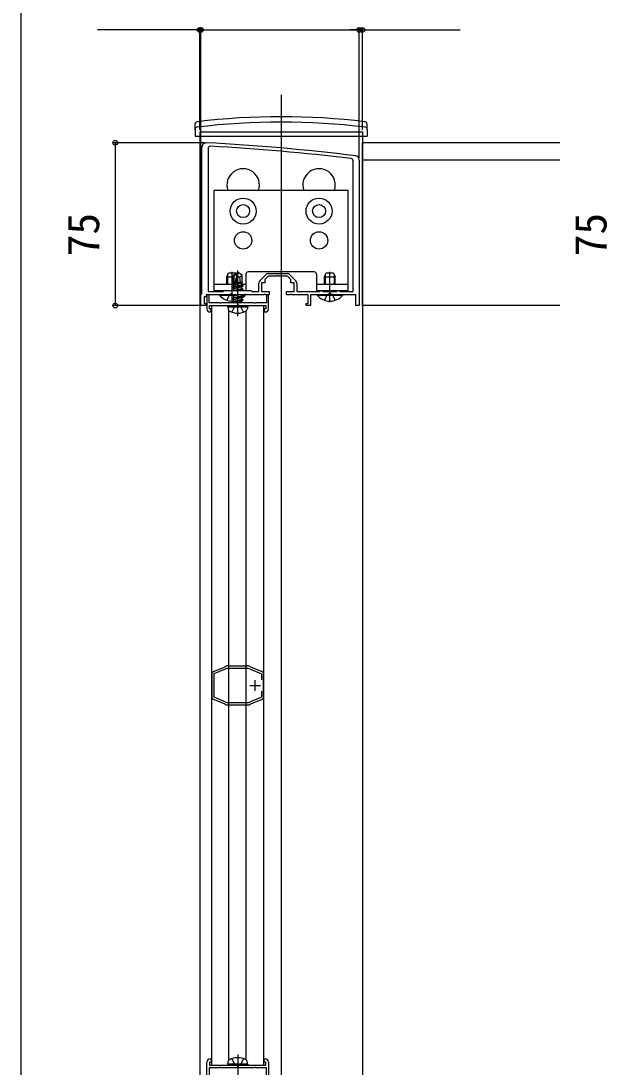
# Model space of a CAD drawing. Units: millimetres, scale not verified. Extents: x -875 to 875, y -1304 to 1296.
# Drawn here: x -875 to -604.7, y 532.1 to 1014 of the extents above; entities that cross this region are included whole.
import ezdxf
from ezdxf.enums import TextEntityAlignment as Align

# ---------------------------------------------------------------- set-up
doc = ezdxf.new("R2010")
doc.units = ezdxf.units.MM
doc.header["$LTSCALE"] = 8
for name, color, linetype in [('0-2_YKK_11', 7, 'Continuous'), ('0-3_YKK_11E', 7, 'Continuous'), ('0-4_YKK_12', 2, 'Continuous'), ('0-5_YKK_13', 4, 'Continuous'), ('0-6_YKK_D', 6, 'Continuous'), ('0-7_YKK_ZWAK', 7, 'Continuous')]:
    doc.layers.add(name, color=color, linetype=linetype)
doc.styles.add('ＭＳ ゴシック', font='')
doc.styles.get('ＭＳ ゴシック').set_extended_font_data('MS Gothic')

msp = doc.modelspace()

# ---------------------------------------------------------------- linework, layer by layer
at = {"layer": '0-2_YKK_11'}
for p, q in [((-791.5, 888.4), (-791.5, 955.9)), ((-764.761, 894.336), (-761.936, 897.161)), ((-760.876, 897.6), (-752.124, 897.6)), ((-751.064, 897.161), (-748.239, 894.336))]:
    msp.add_line(p, q, dxfattribs=at)
for points in [[(-788.7, 955.302), (-788.7, 889.4), (-781.692, 889.4), (-781.396, 889.65), (-781.1, 889.9), (-769, 889.9), (-768.5, 889.4), (-765.2, 889.4), (-765.2, 893.276)], [(-719, 949.9), (-719, 882.9), (-720.5, 882.9), (-720.5, 887.9), (-732.042, 887.9), (-732.225, 888.02), (-732.775, 888.02), (-732.958, 887.9), (-741.5, 887.9), (-741.5, 882.9), (-743.5, 882.9), (-743.5, 883.9), (-742.5, 883.9), (-742.5, 887.9), (-750.042, 887.9), (-750.225, 888.02), (-750.775, 888.02), (-750.958, 887.9), (-752.5, 887.9), (-752.5, 889.4), (-749, 889.4), (-749, 893.4), (-750.5, 893.4), (-750.5, 894.9), (-752, 896.4), (-756.042, 896.4), (-756.225, 896.52), (-756.775, 896.52), (-756.958, 896.4), (-761, 896.4), (-762.5, 894.9), (-762.5, 893.4), (-764, 893.4), (-764, 889.4), (-760.5, 889.4), (-760.5, 887.9), (-762.042, 887.9), (-762.225, 888.02), (-762.775, 888.02), (-762.958, 887.9)], [(-747.8, 893.276), (-747.8, 889.4), (-737.192, 889.4), (-736.896, 889.65), (-736.6, 889.9), (-736.3, 889.9), (-736.004, 889.65), (-735.708, 889.4), (-729.292, 889.4), (-728.996, 889.65), (-728.7, 889.9), (-728.4, 889.9), (-728.104, 889.65), (-727.808, 889.4), (-721.8, 889.4), (-721.8, 949.615)], [(-762.958, 887.9), (-771.042, 887.9), (-771.225, 888.02), (-771.775, 888.02), (-771.958, 887.9), (-777.042, 887.9), (-777.225, 888.02), (-777.775, 888.02), (-777.958, 887.9), (-789.5, 887.9), (-789.5, 886.9), (-790.5, 886.9), (-790.5, 883.9), (-789.5, 883.9), (-789.5, 882.9), (-792, 882.9), (-792, 887.9), (-791.5, 888.4)], [(-760.8, 881.4), (-760.8, 887.9), (-761.8, 887.9), (-761.8, 884.1), (-766.48, 884.1), (-766.74, 883.95), (-767.26, 883.95), (-767.52, 884.1), (-774.48, 884.1), (-774.74, 883.95), (-775, 883.8), (-775.26, 883.95), (-775.52, 884.1), (-782.48, 884.1), (-782.74, 883.95), (-783.26, 883.95), (-783.52, 884.1), (-788.2, 884.1), (-788.2, 887.9), (-789.2, 887.9), (-789.2, 881.4)], [(-788, 882.9), (-775, 882.9), (-762, 882.9), (-762, 881.4), (-762.8, 881.4), (-762.8, 880.4), (-762.3, 879.9)], [(-787.7, 879.9), (-787.2, 880.4), (-787.2, 881.4), (-788, 881.4), (-788, 882.9)], [(-788, 532.9), (-775, 532.9), (-762, 532.9), (-762, 534.4), (-762.8, 534.4), (-762.8, 535.4), (-762.3, 535.9)], [(-787.7, 535.9), (-787.2, 535.4), (-787.2, 534.4), (-788, 534.4), (-788, 532.9)], [(-760.8, 534.4), (-760.8, 527.9), (-761.8, 527.9), (-761.8, 531.7), (-766.48, 531.7), (-766.74, 531.85), (-767.26, 531.85), (-767.52, 531.7), (-774.48, 531.7), (-774.74, 531.85), (-775, 532), (-775.26, 531.85), (-775.52, 531.7), (-782.48, 531.7), (-782.74, 531.85), (-783.26, 531.85), (-783.52, 531.7), (-788.2, 531.7), (-788.2, 527.9), (-789.2, 527.9), (-789.2, 534.4)]]:
    msp.add_lwpolyline(points, dxfattribs=at)
for centre, radius, start, end in [((-789.5, 955.9), 2, 86.9684, 180.00001), ((-842.281, -40.699), 999.996, 83.01993, 86.96841), ((-787.7, 955.302), 1, 86.86335, 179.99999), ((-842.28, -40.697), 998.494, 83.12056, 86.86335), ((-722.8, 949.615), 1, 0.00001, 83.12061), ((-721, 949.9), 2, 0.00001, 83.01993), ((-760.876, 896.1), 1.5, 90.00002, 135.00001), ((-752.124, 896.1), 1.5, 44.99999, 89.99998), ((-763.7, 893.276), 1.5, 134.99999, 179.99998), ((-749.3, 893.276), 1.5, 0.00002, 45.00001), ((-787.7, 881.4), 1.5, 180.00001, 269.99999), ((-762.3, 881.4), 1.5, 270.00001, 359.99999), ((-787.7, 534.4), 1.5, 90.00001, 179.99999), ((-762.3, 534.4), 1.5, 0.00001, 89.99999)]:
    msp.add_arc(centre, radius, start, end, dxfattribs=at)
at = {"layer": '0-3_YKK_11E'}
for p, q in [((-766.993, 705.4), (-766.993, 710.4)), ((-769.493, 707.9), (-764.493, 707.9))]:
    msp.add_line(p, q, dxfattribs=at)
for points in [[(-780.293, 716.783), (-780.77, 716.583), (-780.872, 716.485), (-780.975, 716.388), (-785.918, 714.309), (-786.055, 714.303), (-786.211, 714.287)], [(-763.994, 705.31), (-763.993, 702.498), (-770.176, 699.9), (-779.812, 699.9), (-785.894, 702.456), (-785.894, 713.344), (-779.812, 715.9), (-770.175, 715.9), (-763.994, 713.302), (-763.994, 710.49)], [(-770.276, 716.9), (-770.794, 716.9), (-770.926, 716.85), (-771.058, 716.8), (-778.929, 716.8), (-779.061, 716.85), (-779.194, 716.9), (-779.712, 716.9)], [(-763.777, 714.288), (-763.932, 714.303), (-764.069, 714.309), (-769.012, 716.388), (-769.115, 716.485), (-769.218, 716.583), (-769.695, 716.783)], [(-786.986, 713.12), (-786.94, 712.971), (-786.894, 712.843)], [(-786.894, 712.843), (-786.894, 702.957), (-786.94, 702.829), (-786.986, 702.68)], [(-763.001, 702.68), (-763.047, 702.829), (-763.094, 702.957), (-763.094, 712.843), (-763.047, 712.971), (-763.001, 713.12)], [(-786.211, 701.512), (-786.055, 701.497), (-785.918, 701.491), (-780.975, 699.412), (-780.872, 699.315), (-780.77, 699.217), (-780.293, 699.017)], [(-779.712, 698.9), (-779.194, 698.9), (-779.061, 698.95), (-778.929, 699), (-771.058, 699), (-770.926, 698.95), (-770.794, 698.9), (-770.276, 698.9)], [(-769.695, 699.017), (-769.218, 699.217), (-769.115, 699.315), (-769.013, 699.412), (-764.069, 701.491), (-763.932, 701.497), (-763.777, 701.512)]]:
    msp.add_lwpolyline(points, dxfattribs=at)
for centre, start, end in [((-785.494, 712.97), 118.55562, 174.26075), ((-779.712, 715.4), 89.99994, 112.78745), ((-770.276, 715.4), 67.21227, 90), ((-764.494, 712.97), 5.73917, 61.44408), ((-785.494, 702.83), 185.73921, 241.44435), ((-779.712, 700.4), 247.21229, 270.00002), ((-770.276, 700.4), 269.99992, 292.78766), ((-764.494, 702.83), 298.55653, 354.26086)]:
    msp.add_arc(centre, 1.5, start, end, dxfattribs=at)
at = {"layer": '0-4_YKK_12'}
for p, q in [((-755, 979.9), (-755, 325.9)), ((-792.5, 962.9), (-792.5, 960.9)), ((-792.5, 962.9), (-717.5, 962.9)), ((-792.5, 960.9), (-792.5, 342.9)), ((-717.5, 962.9), (-717.5, 960.9)), ((-717.5, 960.9), (-717.5, 519.4)), ((-626.506, 957.9), (-717.5, 957.9)), ((-626.506, 949.9), (-717.5, 949.9)), ((-787, 532.9), (-787, 882.9)), ((-787, 882.9), (-763, 882.9)), ((-763, 532.9), (-763, 882.9)), ((-779.035, 535.267), (-779.035, 880.533)), ((-771.165, 535.4), (-771.165, 880.4)), ((-787, 532.9), (-763, 532.9))]:
    msp.add_line(p, q, dxfattribs=at)
msp.add_lwpolyline([(-626.506, 882.9), (-717.5, 882.9), (-717.5, 957.9)], dxfattribs=at)
for centre in [(-772.5, 938.4), (-737.5, 938.4)]:
    msp.add_arc(centre, 7.5, 340.52879, 199.47121, dxfattribs=at)
at = {"layer": '0-5_YKK_13'}
for p, q in [((-794.7, 963.9), (-794.653, 966.567)), ((-794.7, 963.9), (-794.648, 960.9)), ((-715.3, 963.9), (-715.352, 960.9)), ((-715.3, 963.9), (-715.347, 966.567)), ((-794.648, 960.9), (-715.352, 960.9)), ((-780, 896.2), (-779.2, 897.9)), ((-779.567, 892.8), (-779.567, 897.12)), ((-779.2, 897.9), (-775.8, 897.9)), ((-777.5, 884.4), (-777.5, 898.4)), ((-777.001, 896.971), (-775.177, 898.202)), ((-777.001, 893.118), (-777.001, 896.971)), ((-777.001, 896.971), (-776.648, 896.783)), ((-776.581, 891.599), (-775.177, 897.776)), ((-776.071, 891.72), (-775, 896.429)), ((-775.8, 897.9), (-775.758, 897.81)), ((-774.823, 898.202), (-775.177, 898.202)), ((-775.177, 897.776), (-775.177, 898.202)), ((-775, 877.956), (-775, 899.029)), ((-775, 896.429), (-775, 898.202)), ((-775, 896.429), (-774.823, 898.202)), ((-772.999, 896.971), (-774.823, 898.202)), ((-774.176, 895.965), (-772.999, 896.971)), ((-772.999, 893.528), (-772.999, 896.971)), ((-771.25, 897.4), (-771.25, 889.9)), ((-739.75, 898.4), (-770.25, 898.4)), ((-735, 896.2), (-734.2, 897.9)), ((-734.567, 892.8), (-734.567, 897.12)), ((-734.2, 897.9), (-730.8, 897.9)), ((-732.5, 884.4), (-732.5, 898.4)), ((-730.8, 897.9), (-730, 896.2)), ((-730.433, 892.8), (-730.433, 897.12)), ((-786, 892.8), (-777.354, 892.8)), ((-780, 892.8), (-780, 896.2)), ((-780, 896.2), (-777.001, 896.2)), ((-777.472, 891.198), (-772.528, 892.022)), ((-772.528, 891.904), (-777.472, 891.08)), ((-777.354, 892.914), (-776.648, 893.051)), ((-777.354, 892.66), (-777.354, 892.914)), ((-777.354, 892.66), (-776.648, 892.777)), ((-777.354, 892.66), (-776.824, 892.355)), ((-777.001, 893.611), (-776.648, 893.611)), ((-776.824, 892.355), (-776.644, 892.395)), ((-776.824, 891.572), (-776.824, 892.355)), ((-776.065, 891.743), (-773.176, 892.396)), ((-775.878, 892.568), (-773.176, 893.179)), ((-775.798, 892.917), (-772.764, 893.416)), ((-775.727, 893.23), (-773.766, 893.611)), ((-775.641, 893.611), (-772.999, 893.611)), ((-772.764, 893.416), (-773.176, 893.179)), ((-773.176, 892.396), (-773.176, 893.179)), ((-773.176, 892.8), (-771.25, 892.8)), ((-772.528, 892.022), (-773.176, 892.396)), ((-772.528, 891.904), (-773.176, 891.531)), ((-772.999, 893.528), (-772.764, 893.416)), ((-772.528, 891.904), (-772.528, 892.022)), ((-738.75, 892.8), (-724, 892.8)), ((-735, 892.8), (-735, 896.2)), ((-735, 896.2), (-730, 896.2)), ((-730, 892.8), (-730, 896.2)), ((-777.472, 887.9), (-783.4, 887.9)), ((-783.4, 887.652), (-783.4, 887.9)), ((-783.4, 887.652), (-777.242, 887.652)), ((-780, 885.317), (-778.645, 888.035)), ((-777.5, 888.644), (-778.645, 888.035)), ((-777.472, 891.08), (-777.472, 891.198)), ((-777.472, 891.08), (-776.824, 890.707)), ((-777.472, 887.902), (-777.234, 888.04)), ((-777.472, 887.902), (-777.176, 887.952)), ((-777.472, 887.785), (-777.472, 887.902)), ((-776.78, 887.9), (-777.472, 887.785)), ((-777.472, 887.785), (-776.824, 887.411)), ((-777.472, 886.255), (-772.528, 887.079)), ((-772.528, 886.961), (-777.472, 886.137)), ((-776.824, 890.707), (-773.176, 891.531)), ((-776.824, 889.924), (-776.824, 890.707)), ((-776.824, 887.411), (-774.659, 887.9)), ((-776.824, 886.628), (-776.824, 887.411)), ((-775.374, 889.9), (-772.528, 890.374)), ((-772.528, 890.257), (-774.667, 889.9)), ((-773.176, 890.748), (-773.176, 891.531)), ((-772.528, 890.374), (-773.176, 890.748)), ((-773.176, 887.452), (-773.176, 887.9)), ((-771.6, 887.9), (-773.176, 887.9)), ((-773.176, 887.652), (-771.6, 887.652)), ((-772.528, 887.079), (-773.176, 887.452)), ((-772.528, 886.961), (-773.176, 886.587)), ((-772.528, 890.257), (-773.146, 889.9)), ((-772.528, 890.257), (-772.528, 890.374)), ((-772.528, 886.961), (-772.528, 887.079)), ((-771.6, 887.652), (-771.6, 887.9)), ((-726.6, 887.9), (-738.4, 887.9)), ((-738.4, 887.652), (-738.4, 887.9)), ((-738.4, 887.652), (-726.6, 887.652)), ((-735, 889.4), (-735, 889.9)), ((-735, 885.317), (-733.645, 888.035)), ((-734.567, 889.4), (-734.567, 889.9)), ((-732.5, 888.644), (-733.645, 888.035)), ((-732.5, 888.644), (-731.355, 888.035)), ((-730, 885.317), (-731.355, 888.035)), ((-730.433, 889.4), (-730.433, 889.9)), ((-730, 889.4), (-730, 889.9)), ((-726.6, 887.652), (-726.6, 887.9)), ((-779.604, 882.311), (-779.501, 882.9)), ((-779.604, 882.311), (-779.402, 881.164)), ((-779.604, 882.311), (-770.396, 882.311)), ((-779.501, 882.9), (-770.499, 882.9)), ((-777.472, 886.137), (-777.472, 886.255)), ((-777.472, 886.137), (-776.824, 885.763)), ((-777.472, 884.607), (-772.528, 885.431)), ((-772.528, 885.313), (-777.472, 884.489)), ((-777.472, 884.607), (-776.824, 884.98)), ((-777.472, 884.489), (-777.472, 884.607)), ((-777.472, 884.489), (-776.824, 884.115)), ((-776.824, 885.763), (-773.176, 886.587)), ((-776.824, 884.98), (-773.176, 885.804)), ((-776.824, 884.98), (-776.824, 885.763)), ((-776.824, 884.115), (-773.176, 884.939)), ((-776.824, 884.1), (-776.824, 884.115)), ((-773.176, 884.157), (-773.363, 884.1)), ((-773.176, 885.804), (-773.176, 886.587)), ((-772.528, 885.431), (-773.176, 885.804)), ((-772.528, 885.313), (-773.176, 884.939)), ((-773.176, 884.157), (-773.176, 884.939)), ((-773.078, 884.1), (-773.176, 884.157)), ((-772.528, 885.313), (-772.528, 885.431)), ((-770.396, 882.311), (-770.598, 881.164)), ((-770.396, 882.311), (-770.499, 882.9)), ((-777.707, 535.936), (-776.348, 533.209)), ((-775, 537.844), (-775, 516.771)), ((-772.293, 535.936), (-773.652, 533.209)), ((-779.604, 533.489), (-779.402, 534.636)), ((-770.396, 533.489), (-779.604, 533.489)), ((-779.604, 533.489), (-779.501, 532.9)), ((-770.499, 532.9), (-779.501, 532.9)), ((-776.348, 533.209), (-775, 532.493)), ((-773.652, 533.209), (-775, 532.493)), ((-770.396, 533.489), (-770.598, 534.636)), ((-770.396, 533.489), (-770.499, 532.9))]:
    msp.add_line(p, q, dxfattribs=at)
for points in [[(-724, 889.9), (-724, 935.9), (-786, 935.9), (-786, 889.9), (-771.25, 889.9)], [(-776.648, 891.785), (-776.648, 896.783), (-775.177, 897.776)], [(-775, 896.555), (-774.176, 895.965), (-773.941, 893.611)], [(-738.75, 897.4), (-738.75, 889.9), (-724, 889.9)], [(-777.472, 891.198), (-776.824, 891.572), (-776.599, 891.623)], [(-777.354, 892.914), (-776.824, 893.22), (-776.648, 893.26)], [(-777.472, 886.255), (-776.824, 886.628), (-773.176, 887.452)], [(-776.866, 889.9), (-776.824, 889.924), (-773.176, 890.748)], [(-777.707, 879.864), (-776.348, 882.591), (-775, 883.307)], [(-772.293, 879.864), (-773.652, 882.591), (-775, 883.307)]]:
    msp.add_lwpolyline(points, dxfattribs=at)
for centre, radius in [((-772.5, 926.4), 6), ((-737.5, 926.4), 6), ((-772.5, 926.4), 3), ((-737.5, 926.4), 3), ((-772.5, 912.9), 4), ((-737.5, 912.9), 4)]:
    msp.add_circle(centre, radius, dxfattribs=at)
for centre, radius, start, end in [((-755, 649.9), 320, 83.0403, 96.9597), ((-793.697, 964.053), 1, 97.02227, 179), ((-793.654, 966.549), 1, 96.9597, 179), ((-755, 649.9), 317.528, 82.97773, 97.02227), ((-716.346, 966.549), 1, 1, 83.0403), ((-716.303, 964.053), 1, 1, 82.97773), ((-770.25, 897.4), 1, 90, 180), ((-739.75, 897.4), 1, 0, 90), ((-776.356, 891.785), 0.292, 180, 347.19096), ((-777.5, 892.6), 7.7, 219.98312, 274.26907), ((-777.5, 892.6), 7.7, 304.16749, 320.01688), ((-732.5, 892.6), 7.7, 219.98312, 320.01688), ((-778.359, 881.348), 1.059, 190, 239.36409), ((-775, 887.02), 7.651, 239.36409, 300.63591), ((-771.641, 881.348), 1.059, 300.63591, 350), ((-778.359, 534.452), 1.059, 120.63591, 170), ((-775, 528.78), 7.651, 59.36409, 120.63591), ((-771.641, 534.452), 1.059, 10, 59.36409)]:
    msp.add_arc(centre, radius, start, end, dxfattribs=at)
at = {"layer": '0-6_YKK_D'}
for p, q in [((-792.5, 1009.9), (-839.6, 1009.9)), ((-792.5, 963.9), (-792.5, 1010.9)), ((-792, 1009.9), (-792.5, 1009.9)), ((-792, 888.776), (-792, 1010.9)), ((-792, 888.776), (-792, 1010.9)), ((-792, 1009.9), (-719, 1009.9)), ((-792, 1009.9), (-787.7, 1009.9)), ((-719, 1009.9), (-723.3, 1009.9)), ((-719, 950.9), (-719, 1010.9)), ((-719, 950.9), (-719, 1010.9)), ((-719, 1009.9), (-717.5, 1009.9)), ((-717.5, 963.9), (-717.5, 1010.9)), ((-717.5, 1009.9), (-672.445, 1009.9)), ((-790.5, 957.9), (-832.5, 957.9)), ((-831.5, 957.9), (-831.5, 882.9)), ((-792.5, 882.9), (-832.5, 882.9))]:
    msp.add_line(p, q, dxfattribs=at)
for centre in [(-792.5, 1009.9), (-792, 1009.9), (-792, 1009.9), (-719, 1009.9), (-719, 1009.9), (-717.5, 1009.9), (-831.5, 957.9), (-831.5, 882.9)]:
    msp.add_circle(centre, 1.075, dxfattribs=at)
at = {"layer": '0-7_YKK_ZWAK'}
msp.add_line((-875, 1245.9), (-875, -1304.1), dxfattribs=at)

# ---------------------------------------------------------------- texts
at = {"layer": '0-6_YKK_D', "style": 'ＭＳ ゴシック'}
for p in [(-834.5, 905.627), (-600.5, 905.626)]:
    msp.add_text('75', height=14.66, rotation=90, dxfattribs=at).set_placement(p, align=Align.BOTTOM_LEFT)

doc.saveas('drawing.dxf')
